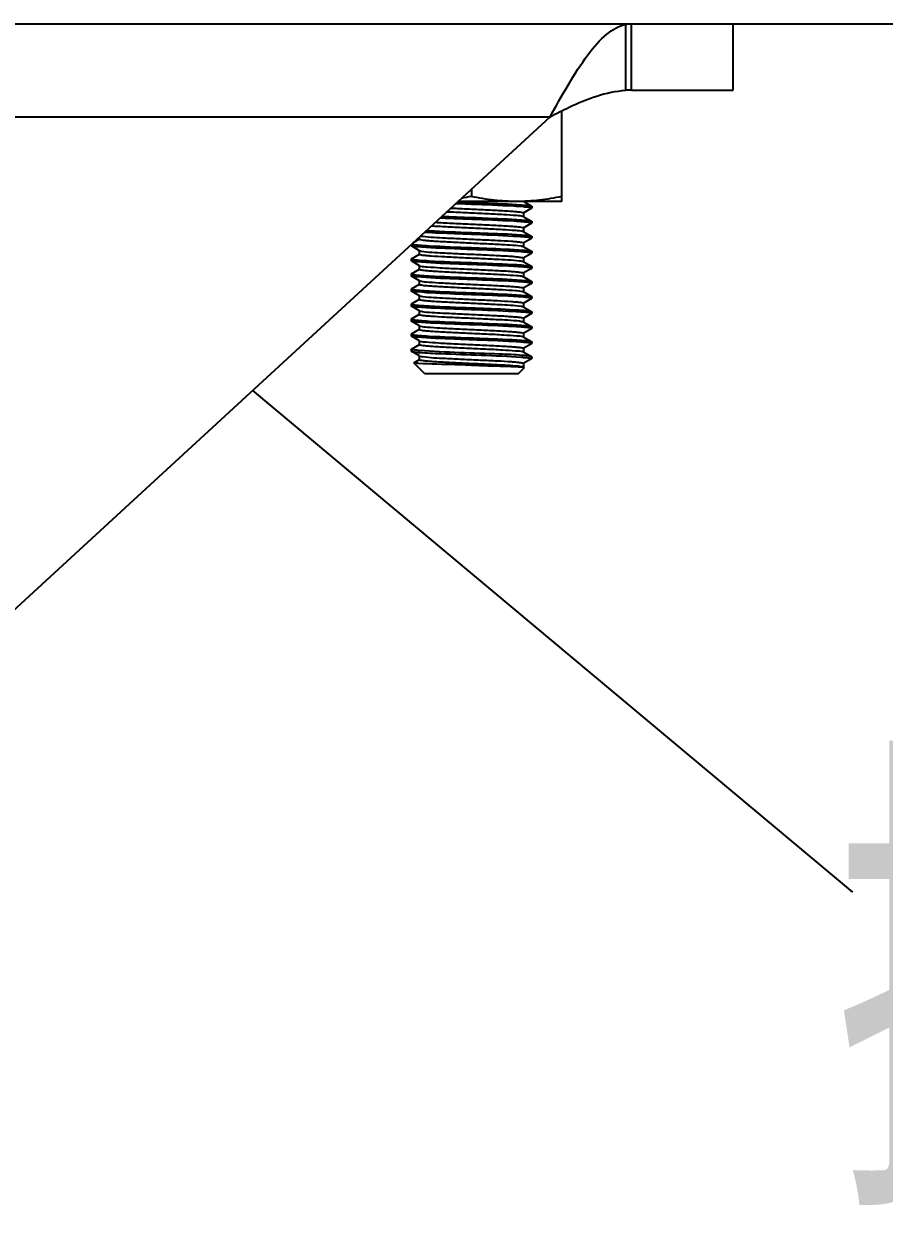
# Model space of a CAD drawing. Extents: x 27938 to 650306, y -92720 to 1524912.
# Drawn here: x 301370 to 302183, y 832431 to 833555 of the extents above; entities that cross this region are included whole.
import ezdxf

# ---------------------------------------------------------------- set-up
doc = ezdxf.new("R2010")
doc.units = 0
doc.header["$LTSCALE"] = 1000
doc.header["$MEASUREMENT"] = 0
doc.layers.add('bz', color=2, linetype='Continuous')
doc.layers.add('W_DIM', color=4, linetype='Continuous')
doc.styles.get("Standard").update_dxf_attribs({"font": 'gbenor.shx', "bigfont": 'gbcbig.shx'})
doc.styles.add('wwp100', font='txt.shx', dxfattribs={"width": 0.7, "height": 400, "bigfont": 'hztxt.shx'})
doc.dimstyles.get("Standard").update_dxf_attribs({"dimtxt": 0.18, "dimasz": 0.18, "dimexe": 0.18, "dimexo": 0.0625, "dimgap": 0.09, "dimtad": 0, "dimtih": 1, "dimtoh": 1, "dimdec": 4, "dimzin": 0, "dimdsep": 46, "dimtxsty": 'Standard', "dimcen": 0.09, "dimadec": 0, "dimazin": 0, "dimtfac": 1, "dimtdec": 4, "dimtofl": 0, "dimtmove": 0, "dimatfit": 3, "dimfxl": 1, "dimtolj": 1, "dimtzin": 0, "dimarcsym": 0})

msp = doc.modelspace()

# ---------------------------------------------------------------- linework, layer by layer
at = {"linetype": 'Continuous'}
for p, q in [((300972.4, 833554.7), (302040.3, 833554.7)), ((301938.9, 833491.7), (301938.9, 833554.1)), ((301944.2, 833491.8), (301944.2, 833554.7)), ((302040.3, 833491.8), (302040.3, 833554.7)), ((301944.2, 833491.8), (302040.3, 833491.8)), ((301878.3, 833386.5), (301878.3, 833472.3)), ((300972.4, 833466.7), (301867.3, 833466.7)), ((301288.5, 832934.1), (301867.3, 833466.7)), ((301792.9, 833398.2), (301792.9, 833391.3)), ((301878.3, 833386.5), (301780.1, 833386.5)), ((301842, 833386.7), (301849.7, 833382.2)), ((301849.7, 833382.2), (301849.9, 833382)), ((301849.9, 833382), (301849.9, 833380.3)), ((301849.7, 833380.1), (301842, 833375.6)), ((301842, 833372.4), (301849.7, 833368)), ((301842.2, 833375.8), (301842.2, 833372.3)), ((301849.7, 833380.1), (301849.9, 833380.3)), ((301849.7, 833365.9), (301842, 833361.4)), ((301842.2, 833361.6), (301842.2, 833358)), ((301849.7, 833368), (301849.9, 833367.8)), ((301849.7, 833365.9), (301849.9, 833366)), ((301849.9, 833367.8), (301849.9, 833366)), ((301738, 833347.7), (301743.8, 833351.1)), ((301743.7, 833350.9), (301743.7, 833352.9)), ((301842.1, 833353), (301841.7, 833353)), ((301842, 833358.2), (301849.7, 833353.7)), ((301849.7, 833351.6), (301842, 833347.2)), ((301842.2, 833347.3), (301842.2, 833343.8)), ((301849.7, 833353.7), (301849.9, 833353.6)), ((301849.7, 833351.6), (301849.9, 833351.8)), ((301849.9, 833353.6), (301849.9, 833351.8)), ((301736, 833345.8), (301736, 833344.7)), ((301736.1, 833344.5), (301736, 833344.7)), ((301743.8, 833340), (301736.1, 833344.5)), ((301736.1, 833332.4), (301743.8, 833336.8)), ((301743.7, 833336.7), (301743.7, 833340.2)), ((301842, 833344), (301849.7, 833339.5)), ((301849.7, 833337.4), (301842, 833332.9)), ((301849.7, 833339.5), (301849.9, 833339.3)), ((301849.7, 833337.4), (301849.9, 833337.6)), ((301849.9, 833339.3), (301849.9, 833337.6)), ((301736.1, 833332.4), (301736, 833332.2)), ((301736, 833332.2), (301736, 833330.4)), ((301736.1, 833330.3), (301736, 833330.4)), ((301743.8, 833325.8), (301736.1, 833330.3)), ((301743.7, 833322.4), (301743.7, 833326)), ((301841.8, 833329.8), (301842, 833329.7)), ((301842, 833329.7), (301849.7, 833325.3)), ((301842.2, 833333.1), (301842.2, 833329.5)), ((301849.7, 833325.3), (301849.9, 833325.1)), ((301849.9, 833325.1), (301849.9, 833323.3)), ((301736.1, 833318.1), (301736, 833318)), ((301736, 833318), (301736, 833316.2)), ((301736.1, 833316), (301736, 833316.2)), ((301736.1, 833318.1), (301743.8, 833322.6)), ((301743.8, 833311.6), (301736.1, 833316)), ((301849.7, 833323.2), (301842, 833318.7)), ((301842, 833315.5), (301849.7, 833311)), ((301842.2, 833318.9), (301842.2, 833315.3)), ((301849.7, 833323.2), (301849.9, 833323.3)), ((301736.1, 833303.9), (301736, 833303.7)), ((301736, 833303.7), (301736, 833302)), ((301736.1, 833303.9), (301743.8, 833308.4)), ((301743.7, 833308.2), (301743.7, 833311.8)), ((301743.8, 833311.6), (301744.1, 833311.5)), ((301849.7, 833308.9), (301842, 833304.5)), ((301842.2, 833304.6), (301842.2, 833301.1)), ((301849.7, 833311), (301849.9, 833310.9)), ((301849.7, 833308.9), (301849.9, 833309.1)), ((301849.9, 833310.9), (301849.9, 833309.1)), ((301736.1, 833301.8), (301736, 833302)), ((301743.8, 833297.3), (301736.1, 833301.8)), ((301736.1, 833289.7), (301743.8, 833294.1)), ((301743.7, 833294), (301743.7, 833297.5)), ((301842.1, 833296), (301841.7, 833296.1)), ((301842, 833301.3), (301849.7, 833296.8)), ((301849.7, 833294.7), (301842, 833290.2)), ((301849.7, 833296.8), (301849.9, 833296.6)), ((301849.7, 833294.7), (301849.9, 833294.8)), ((301849.9, 833296.6), (301849.9, 833294.8)), ((301736.1, 833289.7), (301736, 833289.5)), ((301736, 833289.5), (301736, 833287.7)), ((301736.1, 833287.6), (301736, 833287.7)), ((301743.8, 833283.1), (301736.1, 833287.6)), ((301736.1, 833275.4), (301743.8, 833279.9)), ((301743.7, 833279.7), (301743.7, 833283.3)), ((301842, 833287), (301849.7, 833282.5)), ((301849.7, 833280.5), (301842, 833276)), ((301842.2, 833290.4), (301842.2, 833286.8)), ((301849.7, 833282.5), (301849.9, 833282.4)), ((301849.7, 833280.5), (301849.9, 833280.6)), ((301849.9, 833282.4), (301849.9, 833280.6)), ((301736.1, 833275.4), (301736, 833275.3)), ((301736, 833275.3), (301736, 833273.5)), ((301736.1, 833273.3), (301736, 833273.5)), ((301743.8, 833268.9), (301736.1, 833273.3)), ((301743.7, 833265.5), (301743.7, 833269)), ((301841.8, 833272.9), (301842, 833272.8)), ((301842, 833272.8), (301849.7, 833268.3)), ((301842.2, 833276.2), (301842.2, 833272.6)), ((301736.1, 833261.2), (301736, 833261)), ((301736, 833261), (301736, 833259.3)), ((301736.1, 833259.1), (301736, 833259.3)), ((301736.1, 833261.2), (301743.8, 833265.7)), ((301743.8, 833254.6), (301736.1, 833259.1)), ((301849.7, 833266.2), (301842, 833261.7)), ((301842, 833258.5), (301849.7, 833254.1)), ((301842.2, 833261.9), (301842.2, 833258.4)), ((301849.7, 833268.3), (301849.9, 833268.2)), ((301849.7, 833266.2), (301849.9, 833266.4)), ((301849.9, 833268.2), (301849.9, 833266.4)), ((301736, 833246.8), (301736.1, 833247)), ((301736, 833246.8), (301736, 833245)), ((301736.1, 833247), (301743.8, 833251.4)), ((301736.5, 833246.5), (301736.3, 833246.6)), ((301743.7, 833251.2), (301743.7, 833254.8)), ((301743.8, 833254.6), (301744.1, 833254.5)), ((301849.7, 833252), (301842, 833247.5)), ((301842.2, 833247.7), (301842.2, 833244.1)), ((301849.7, 833254.1), (301849.9, 833253.9)), ((301849.7, 833252), (301849.9, 833252.1)), ((301849.9, 833253.9), (301849.9, 833252.1)), ((301736, 833245), (301736.1, 833244.9)), ((301743.8, 833240.4), (301736.1, 833244.9)), ((301738.4, 833234), (301743.8, 833237.2)), ((301743.7, 833237), (301743.7, 833240.6)), ((301842, 833244.3), (301849.7, 833239.8)), ((301849.7, 833237.7), (301842, 833233.3)), ((301849.9, 833239.7), (301849.7, 833239.8)), ((301849.7, 833237.7), (301849.9, 833237.9)), ((301849.9, 833239.7), (301849.9, 833237.9)), ((301738.3, 833233.9), (301738.4, 833234)), ((301748.4, 833223.8), (301738.3, 833233.9)), ((301748.4, 833223.8), (301837.4, 833223.8)), ((301837.4, 833223.8), (301843, 833229.4)), ((301841.6, 833229.8), (301842.3, 833229.7)), ((301842.2, 833233.5), (301842.2, 833229.9)), ((301842.9, 833229.5), (301843, 833229.4))]:
    msp.add_line(p, q, dxfattribs=at)
for centre, radius, start, end in [((301944.3, 833398), 93.9, 90.0412, 93.2711), ((302054, 840047.1), 6666.6, 267.64239, 267.75562), ((301829.9, 833224.6), 157.3, 84.5776, 85.5479), ((301839.5, 833351), 7.65, 75.6696, 76.5396), ((301829.5, 833206.6), 161.1, 84.6498, 85.5433), ((301756.7, 833510.1), 165.4, 264.7268, 265.5405), ((301829.9, 833183), 156.2, 84.5514, 85.5534), ((301756.3, 833492), 161.5, 264.6569, 265.5429), ((301756.4, 833478.1), 161.9, 264.6627, 265.5428), ((301829.9, 833167.7), 157.3, 84.5776, 85.5479), ((301756.2, 833461.8), 159.7, 264.6243, 265.5438), ((301745.2, 833314.6), 3.29, 250.9561, 252.0907), ((301829.5, 833149.7), 161.1, 84.6498, 85.5433), ((301839.5, 833294.1), 7.65, 75.6696, 76.5396), ((301756.7, 833453.2), 165.4, 264.7268, 265.5405), ((301829.9, 833126.1), 156.2, 84.5514, 85.5534), ((301756.3, 833435.1), 161.5, 264.6569, 265.5429), ((301756.4, 833421.2), 161.9, 264.6627, 265.5428), ((301829.9, 833110.7), 157.3, 84.5776, 85.5479), ((301745.2, 833257.6), 3.29, 250.9561, 252.0907), ((301829.5, 833092.7), 161.1, 84.6498, 85.5433), ((301759, 833437.5), 194.3, 265.186, 265.5314), ((301759.4, 833444.1), 199.1, 265.24, 265.547), ((301839.5, 833237.1), 7.65, 75.6696, 76.5396)]:
    msp.add_arc(centre, radius, start, end, dxfattribs=at)
for points, knots in [([(301867.3, 833466.7), (301878.5, 833486.7), (301893.7, 833514.8), (301918.4, 833544.4), (301932.3, 833552.8), (301938.9, 833554.1)], [0, 0, 0, 0, 0.595771, 0.825429, 1, 1, 1, 1]), ([(301867.3, 833466.7), (301873.3, 833469.8), (301895.7, 833481.3), (301920.3, 833490.6), (301938.9, 833491.7)], [0, 0, 0, 0, 0.263255, 1, 1, 1, 1]), ([(301792.9, 833383.8), (301788.9, 833384), (301783.9, 833384.2), (301778.9, 833384.4), (301777.9, 833384.4)], [0, 0, 0, 0, 0.280726, 0.3502962, 0.3502962, 0.3502962, 0.3502962]), ([(301835.6, 833386.5), (301828.5, 833386.5), (301814.1, 833387.4), (301799.9, 833389.8), (301792.9, 833391.3)], [0, 0, 0, 0, 0.499234, 1, 1, 1, 1]), ([(301792.9, 833385.6), (301798.3, 833385.4), (301815.6, 833384.6), (301832.9, 833384.2), (301844.8, 833383)], [0, 0, 0, 0, 0.309919, 1, 1, 1, 1]), ([(301842.1, 833381.5), (301839.1, 833381.7), (301822.7, 833382.7), (301806.3, 833383.3), (301792.9, 833383.8)], [0, 0, 0, 0, 0.184493, 1, 1, 1, 1]), ([(301878.3, 833391.3), (301871.3, 833389.8), (301857.1, 833387.4), (301842.8, 833386.5), (301835.6, 833386.5)], [0, 0, 0, 0, 0.500766, 1, 1, 1, 1]), ([(301849.3, 833380.6), (301849, 833380.7), (301847.5, 833381), (301846, 833381.1), (301844.7, 833381.2)], [0, 0, 0, 0, 0.160696, 1, 1, 1, 1]), ([(301844.8, 833383), (301845.4, 833382.9), (301847, 833382.7), (301848.8, 833382.7), (301849.7, 833382.2)], [0, 0, 0, 0, 0.378482, 1, 1, 1, 1]), ([(301792.9, 833369.6), (301787.6, 833369.8), (301777.6, 833370.2), (301767.7, 833370.6), (301763.1, 833370.8)], [0, 0, 0, 0, 0.3090732, 0.5771866, 0.5771866, 0.5771866, 0.5771866]), ([(301769.7, 833376.9), (301770.3, 833376.9), (301776.8, 833376.6), (301789.3, 833376), (301806.6, 833375.2), (301822.1, 833374.5), (301833.5, 833373.6), (301839.6, 833373.2), (301841.6, 833372.6)], [0.2673996, 0.2673996, 0.2673996, 0.2673996, 0.2848149, 0.464601, 0.6497295, 0.8147596, 0.937049, 1, 1, 1, 1]), ([(301773.4, 833380.3), (301775.5, 833380.2), (301783.6, 833379.8), (301797.5, 833379.2), (301814, 833378.4), (301826.5, 833377.7), (301834.3, 833377.1), (301838.5, 833376.8), (301840.5, 833376.3), (301842.2, 833376.1), (301842.2, 833375.8)], [0.2952259, 0.2952259, 0.2952259, 0.2952259, 0.3597255, 0.5435065, 0.720761, 0.8677534, 0.9235306, 0.9648771, 0.9904898, 1, 1, 1, 1]), ([(301792.9, 833371.4), (301798.3, 833371.2), (301815.5, 833370.4), (301832.8, 833369.9), (301844.7, 833368.8)], [0, 0, 0, 0, 0.309586, 1, 1, 1, 1]), ([(301841.6, 833372.6), (301841.7, 833372.6), (301841.8, 833372.5), (301841.9, 833372.5), (301842, 833372.4)], [0, 0, 0, 0, 0.569522, 1, 1, 1, 1]), ([(301849.9, 833380.3), (301849.9, 833380.3), (301849.6, 833380.5), (301849.4, 833380.5), (301849.3, 833380.6)], [0, 0, 0, 0, 0.318595, 1, 1, 1, 1]), ([(301750.3, 833359), (301751.2, 833359), (301765.3, 833358.2), (301779.6, 833357.7), (301792.9, 833357.1)], [0.1333592, 0.1333592, 0.1333592, 0.1333592, 0.1845089, 1, 1, 1, 1]), ([(301755.2, 833363.6), (301755.6, 833363.5), (301760.8, 833363.2), (301771.8, 833362.6), (301788.4, 833361.8), (301805.5, 833361), (301821, 833360.3), (301832.7, 833359.4), (301839.1, 833359), (301841.2, 833358.5)], [0.1194923, 0.1194923, 0.1194923, 0.1194923, 0.1322772, 0.2793046, 0.4565879, 0.6403849, 0.8060766, 0.931494, 1, 1, 1, 1]), ([(301758.9, 833366.9), (301759.9, 833366.8), (301766.3, 833366.4), (301778.9, 833365.8), (301796.3, 833365), (301813.2, 833364.2), (301826, 833363.5), (301834, 833362.9), (301838.4, 833362.6), (301840.5, 833362.1), (301842.2, 833361.9), (301842.2, 833361.6)], [0.1500082, 0.1500082, 0.1500082, 0.1500082, 0.1823338, 0.3471353, 0.5327057, 0.7133282, 0.8639751, 0.9213168, 0.9638559, 0.9902263, 1, 1, 1, 1]), ([(301842.1, 833367.2), (301839, 833367.5), (301822.7, 833368.5), (301806.3, 833369.1), (301792.9, 833369.6)], [0, 0, 0, 0, 0.184541, 1, 1, 1, 1]), ([(301841.4, 833358.4), (301841.5, 833358.4), (301841.7, 833358.3), (301841.9, 833358.2), (301842, 833358.2)], [0, 0, 0, 0, 0.585672, 1, 1, 1, 1]), ([(301849.2, 833366.4), (301849, 833366.4), (301847.4, 833366.7), (301845.9, 833366.9), (301844.6, 833367)], [0, 0, 0, 0, 0.16229, 1, 1, 1, 1]), ([(301844.7, 833368.8), (301845.4, 833368.7), (301847, 833368.5), (301848.8, 833368.5), (301849.7, 833368)], [0, 0, 0, 0, 0.378727, 1, 1, 1, 1]), ([(301849.9, 833366), (301849.9, 833366.1), (301849.6, 833366.3), (301849.4, 833366.3), (301849.2, 833366.4)], [0, 0, 0, 0, 0.315177, 1, 1, 1, 1]), ([(301743.7, 833350.9), (301743.7, 833350.9), (301743.7, 833350.9), (301743.7, 833350.8), (301743.7, 833350.8)], [0, 0, 0, 0, 0.463467, 1, 1, 1, 1]), ([(301743.7, 833350.8), (301744, 833350.5), (301745.3, 833350.4), (301747.7, 833349.9), (301751.7, 833349.6), (301759.2, 833349), (301770.9, 833348.4), (301786.5, 833347.6), (301802.9, 833346.9), (301820.8, 833345.9), (301833, 833345.5), (301839.8, 833344.5)], [0, 0, 0, 0, 0.011937, 0.038615, 0.07957, 0.133598, 0.274096, 0.443272, 0.620779, 0.785256, 1, 1, 1, 1]), ([(301746.7, 833353.7), (301753.8, 833352.7), (301766.4, 833352.2), (301784.7, 833351.3), (301801.1, 833350.5), (301816.5, 833349.8), (301828, 833349.2), (301835.1, 833348.6), (301838.9, 833348.2), (301840.7, 833347.8), (301842.2, 833347.6), (301842.2, 833347.3)], [0, 0, 0, 0, 0.226556, 0.394464, 0.573122, 0.741029, 0.877994, 0.929534, 0.967621, 0.99116, 1, 1, 1, 1]), ([(301792.9, 833355.4), (301787.6, 833355.6), (301772.8, 833356.2), (301758, 833356.7), (301748.5, 833357.3)], [0, 0, 0, 0, 0.3078949, 0.8635376, 0.8635376, 0.8635376, 0.8635376]), ([(301792.9, 833357.1), (301798.2, 833356.9), (301815.5, 833356.2), (301832.7, 833355.7), (301844.6, 833354.6)], [0, 0, 0, 0, 0.308784, 1, 1, 1, 1]), ([(301841.7, 833353), (301838.7, 833353.2), (301822.5, 833354.2), (301806.2, 833354.8), (301792.9, 833355.4)], [0, 0, 0, 0, 0.186017, 1, 1, 1, 1]), ([(301847.9, 833352.4), (301847.5, 833352.4), (301845.6, 833352.7), (301843.7, 833352.9), (301842.1, 833353)], [0, 0, 0, 0, 0.190958, 1, 1, 1, 1]), ([(301844.6, 833354.6), (301845.2, 833354.5), (301846.9, 833354.3), (301848.8, 833354.3), (301849.7, 833353.7)], [0, 0, 0, 0, 0.379378, 1, 1, 1, 1]), ([(301849.9, 833351.8), (301849.9, 833351.9), (301849.2, 833352.3), (301848.5, 833352.3), (301847.9, 833352.4)], [0, 0, 0, 0, 0.092798, 1, 1, 1, 1]), ([(301741.3, 833343.7), (301740.6, 833343.7), (301738.9, 833344), (301737.1, 833344), (301736.1, 833344.5)], [0, 0, 0, 0, 0.379419, 1, 1, 1, 1]), ([(301736.6, 833346.1), (301736.9, 833346), (301738.5, 833345.7), (301740.1, 833345.6), (301741.5, 833345.5)], [0, 0, 0, 0, 0.163149, 1, 1, 1, 1]), ([(301792.9, 833341.1), (301787.6, 833341.3), (301770.4, 833342.1), (301753.2, 833342.6), (301741.3, 833343.7)], [0, 0, 0, 0, 0.308711, 1, 1, 1, 1]), ([(301743.7, 833336.7), (301743.7, 833336.4), (301745.1, 833336.2), (301746.9, 833335.8), (301750.6, 833335.5), (301757.5, 833334.9), (301768.7, 833334.3), (301783.8, 833333.5), (301800, 833332.8), (301818.4, 833331.9), (301831.1, 833331.3), (301838.5, 833330.4)], [0, 0, 0, 0, 0.008683, 0.031763, 0.069103, 0.119686, 0.254361, 0.420111, 0.597552, 0.765912, 1, 1, 1, 1]), ([(301743.8, 833345.3), (301746.8, 833345), (301763.2, 833344), (301779.6, 833343.4), (301792.9, 833342.9)], [0, 0, 0, 0, 0.184619, 1, 1, 1, 1]), ([(301743.8, 833340), (301744, 833339.9), (301744.6, 833339.8), (301745.1, 833339.7), (301745.5, 833339.6)], [0, 0, 0, 0, 0.374139, 1, 1, 1, 1]), ([(301745.5, 833339.6), (301752.2, 833338.5), (301764.5, 833338.1), (301782.5, 833337.1), (301799.3, 833336.4), (301815.3, 833335.6), (301827.2, 833335), (301834.7, 833334.4), (301838.7, 833334), (301840.6, 833333.6), (301842.2, 833333.4), (301842.2, 833333.1)], [0, 0, 0, 0, 0.210773, 0.377666, 0.558838, 0.731273, 0.873076, 0.926648, 0.966309, 0.990838, 1, 1, 1, 1]), ([(301792.9, 833342.9), (301797.8, 833342.7), (301814.1, 833342), (301830.5, 833341.4), (301842, 833340.5)], [0, 0, 0, 0, 0.297814, 1, 1, 1, 1]), ([(301842.1, 833338.8), (301839, 833339), (301822.7, 833340), (301806.3, 833340.6), (301792.9, 833341.1)], [0, 0, 0, 0, 0.184504, 1, 1, 1, 1]), ([(301839.8, 833344.5), (301840.1, 833344.4), (301840.8, 833344.3), (301841.6, 833344.2), (301842, 833344)], [0, 0, 0, 0, 0.353551, 1, 1, 1, 1]), ([(301842, 833340.5), (301843.8, 833340.4), (301846.3, 833340), (301849, 833339.9), (301849.7, 833339.5)], [0, 0, 0, 0, 0.683777, 1, 1, 1, 1]), ([(301849.3, 833337.9), (301849, 833337.9), (301847.6, 833338.3), (301846, 833338.4), (301844.8, 833338.5)], [0, 0, 0, 0, 0.160861, 1, 1, 1, 1]), ([(301849.9, 833337.6), (301849.9, 833337.6), (301849.6, 833337.8), (301849.4, 833337.8), (301849.3, 833337.9)], [0, 0, 0, 0, 0.319044, 1, 1, 1, 1]), ([(301736, 833332.2), (301736, 833332.1), (301736.2, 833332), (301736.4, 833331.9), (301736.6, 833331.9)], [0, 0, 0, 0, 0.318137, 1, 1, 1, 1]), ([(301741.3, 833329.4), (301740.6, 833329.5), (301738.9, 833329.8), (301737.1, 833329.7), (301736.1, 833330.3)], [0, 0, 0, 0, 0.379512, 1, 1, 1, 1]), ([(301736.6, 833331.9), (301736.8, 833331.8), (301738.4, 833331.5), (301740, 833331.4), (301741.3, 833331.2)], [0, 0, 0, 0, 0.159502, 1, 1, 1, 1]), ([(301792.9, 833326.9), (301787.6, 833327.1), (301770.4, 833327.8), (301753.2, 833328.3), (301741.3, 833329.4)], [0, 0, 0, 0, 0.308641, 1, 1, 1, 1]), ([(301743.8, 833331), (301746.8, 833330.8), (301763.2, 833329.8), (301779.6, 833329.2), (301792.9, 833328.7)], [0, 0, 0, 0, 0.184538, 1, 1, 1, 1]), ([(301743.8, 833325.8), (301743.9, 833325.8), (301744.2, 833325.7), (301744.4, 833325.6), (301744.6, 833325.5)], [0, 0, 0, 0, 0.406881, 1, 1, 1, 1]), ([(301744.6, 833325.5), (301746.8, 833325), (301753.1, 833324.6), (301764.8, 833323.7), (301780.3, 833323), (301797.5, 833322.2), (301814, 833321.4), (301826.5, 833320.8), (301834.3, 833320.2), (301838.5, 833319.8), (301840.5, 833319.4), (301842.2, 833319.2), (301842.2, 833318.9)], [0, 0, 0, 0, 0.068576, 0.194029, 0.359725, 0.543506, 0.720761, 0.867753, 0.923531, 0.964877, 0.99049, 1, 1, 1, 1]), ([(301792.9, 833328.7), (301798.3, 833328.4), (301815.6, 833327.7), (301832.9, 833327.2), (301844.8, 833326.1)], [0, 0, 0, 0, 0.309919, 1, 1, 1, 1]), ([(301842.1, 833324.5), (301839.1, 833324.8), (301822.7, 833325.7), (301806.3, 833326.3), (301792.9, 833326.9)], [0, 0, 0, 0, 0.184493, 1, 1, 1, 1]), ([(301838.5, 833330.4), (301838.9, 833330.4), (301840, 833330.2), (301841.1, 833330.1), (301841.8, 833329.8)], [0, 0, 0, 0, 0.341642, 1, 1, 1, 1]), ([(301844.8, 833326.1), (301845.4, 833326), (301847, 833325.8), (301848.8, 833325.8), (301849.7, 833325.3)], [0, 0, 0, 0, 0.378482, 1, 1, 1, 1]), ([(301736, 833318), (301736, 833317.9), (301736.2, 833317.7), (301736.5, 833317.7), (301736.6, 833317.6)], [0, 0, 0, 0, 0.314295, 1, 1, 1, 1]), ([(301741.2, 833315.2), (301740.6, 833315.3), (301738.9, 833315.5), (301737, 833315.5), (301736.1, 833316)], [0, 0, 0, 0, 0.379133, 1, 1, 1, 1]), ([(301736.6, 833317.6), (301736.9, 833317.6), (301738.4, 833317.3), (301740, 833317.1), (301741.3, 833317)], [0, 0, 0, 0, 0.163341, 1, 1, 1, 1]), ([(301792.9, 833312.6), (301787.6, 833312.9), (301770.4, 833313.6), (301753.1, 833314.1), (301741.2, 833315.2)], [0, 0, 0, 0, 0.309073, 1, 1, 1, 1]), ([(301743.7, 833322.4), (301743.7, 833322.1), (301745.4, 833321.9), (301747.4, 833321.5), (301751.8, 833321.1), (301759.7, 833320.5), (301772.5, 833319.8), (301789.3, 833319), (301806.6, 833318.2), (301822.1, 833317.5), (301833.5, 833316.6), (301839.6, 833316.3), (301841.6, 833315.7)], [0, 0, 0, 0, 0.009703, 0.035887, 0.07813, 0.135078, 0.284815, 0.464601, 0.649729, 0.81476, 0.937049, 1, 1, 1, 1]), ([(301743.8, 833316.8), (301746.8, 833316.5), (301763.2, 833315.6), (301779.6, 833315), (301792.9, 833314.4)], [0, 0, 0, 0, 0.184553, 1, 1, 1, 1]), ([(301792.9, 833314.4), (301798.3, 833314.2), (301815.5, 833313.5), (301832.8, 833313), (301844.7, 833311.8)], [0, 0, 0, 0, 0.309586, 1, 1, 1, 1]), ([(301841.6, 833315.7), (301841.7, 833315.6), (301841.8, 833315.6), (301841.9, 833315.5), (301842, 833315.5)], [0, 0, 0, 0, 0.569522, 1, 1, 1, 1]), ([(301849.3, 833323.6), (301849, 833323.7), (301847.5, 833324), (301846, 833324.2), (301844.7, 833324.3)], [0, 0, 0, 0, 0.160696, 1, 1, 1, 1]), ([(301849.9, 833323.3), (301849.9, 833323.4), (301849.6, 833323.5), (301849.4, 833323.6), (301849.3, 833323.6)], [0, 0, 0, 0, 0.318595, 1, 1, 1, 1]), ([(301736, 833303.7), (301736, 833303.7), (301736.2, 833303.5), (301736.4, 833303.5), (301736.5, 833303.4)], [0, 0, 0, 0, 0.319254, 1, 1, 1, 1]), ([(301736.5, 833303.4), (301736.8, 833303.4), (301738.3, 833303), (301739.9, 833302.9), (301741.2, 833302.8)], [0, 0, 0, 0, 0.159053, 1, 1, 1, 1]), ([(301743.7, 833308.2), (301743.7, 833307.9), (301745.3, 833307.7), (301747.3, 833307.2), (301751.6, 833306.9), (301759.4, 833306.3), (301771.8, 833305.6), (301788.4, 833304.8), (301805.5, 833304), (301821, 833303.3), (301832.7, 833302.5), (301839.1, 833302), (301841.2, 833301.5)], [0, 0, 0, 0, 0.009517, 0.035128, 0.076492, 0.132277, 0.279305, 0.456588, 0.640385, 0.806077, 0.931494, 1, 1, 1, 1]), ([(301743.8, 833302.5), (301746.8, 833302.3), (301763.2, 833301.3), (301779.6, 833300.7), (301792.9, 833300.2)], [0, 0, 0, 0, 0.184509, 1, 1, 1, 1]), ([(301744.2, 833311.4), (301746.1, 833310.8), (301752.1, 833310.5), (301763.4, 833309.5), (301778.9, 833308.9), (301796.3, 833308), (301813.2, 833307.2), (301826, 833306.6), (301834, 833306), (301838.4, 833305.6), (301840.5, 833305.1), (301842.2, 833305), (301842.2, 833304.6)], [0, 0, 0, 0, 0.061098, 0.182334, 0.347135, 0.532706, 0.713328, 0.863975, 0.921317, 0.963856, 0.990226, 1, 1, 1, 1]), ([(301842.1, 833310.3), (301839, 833310.5), (301822.7, 833311.5), (301806.3, 833312.1), (301792.9, 833312.6)], [0, 0, 0, 0, 0.184541, 1, 1, 1, 1]), ([(301849.2, 833309.4), (301849, 833309.5), (301847.4, 833309.8), (301845.9, 833309.9), (301844.6, 833310.1)], [0, 0, 0, 0, 0.16229, 1, 1, 1, 1]), ([(301844.7, 833311.8), (301845.4, 833311.8), (301847, 833311.5), (301848.8, 833311.5), (301849.7, 833311)], [0, 0, 0, 0, 0.378727, 1, 1, 1, 1]), ([(301849.9, 833309.1), (301849.9, 833309.2), (301849.6, 833309.3), (301849.4, 833309.4), (301849.2, 833309.4)], [0, 0, 0, 0, 0.315177, 1, 1, 1, 1]), ([(301741.5, 833301), (301740.8, 833301), (301739, 833301.3), (301737.1, 833301.2), (301736.1, 833301.8)], [0, 0, 0, 0, 0.380051, 1, 1, 1, 1]), ([(301792.9, 833298.4), (301787.6, 833298.6), (301770.5, 833299.3), (301753.3, 833299.9), (301741.5, 833301)], [0, 0, 0, 0, 0.307895, 1, 1, 1, 1]), ([(301743.7, 833294), (301743.7, 833293.9), (301743.7, 833293.9), (301743.7, 833293.9), (301743.7, 833293.9)], [0, 0, 0, 0, 0.463467, 1, 1, 1, 1]), ([(301743.7, 833293.9), (301744, 833293.6), (301745.3, 833293.4), (301747.7, 833293), (301751.7, 833292.6), (301759.2, 833292.1), (301770.9, 833291.4), (301786.5, 833290.7), (301802.9, 833290), (301820.8, 833289), (301833, 833288.6), (301839.8, 833287.5)], [0, 0, 0, 0, 0.011937, 0.038615, 0.07957, 0.133598, 0.274096, 0.443272, 0.620779, 0.785256, 1, 1, 1, 1]), ([(301743.8, 833297.3), (301744, 833297.3), (301744.9, 833297), (301745.8, 833296.8), (301746.7, 833296.7)], [0, 0, 0, 0, 0.140461, 1, 1, 1, 1]), ([(301746.7, 833296.7), (301753.8, 833295.8), (301766.4, 833295.3), (301784.7, 833294.3), (301801.1, 833293.6), (301816.5, 833292.8), (301828, 833292.2), (301835.1, 833291.6), (301838.9, 833291.3), (301840.7, 833290.9), (301842.2, 833290.7), (301842.2, 833290.4)], [0, 0, 0, 0, 0.226556, 0.394464, 0.573122, 0.741029, 0.877994, 0.929534, 0.967621, 0.99116, 1, 1, 1, 1]), ([(301792.9, 833300.2), (301798.2, 833300), (301815.5, 833299.2), (301832.7, 833298.7), (301844.6, 833297.6)], [0, 0, 0, 0, 0.308784, 1, 1, 1, 1]), ([(301841.7, 833296.1), (301838.7, 833296.3), (301822.5, 833297.3), (301806.2, 833297.9), (301792.9, 833298.4)], [0, 0, 0, 0, 0.186017, 1, 1, 1, 1]), ([(301841.4, 833301.5), (301841.5, 833301.5), (301841.7, 833301.4), (301841.9, 833301.3), (301842, 833301.3)], [0, 0, 0, 0, 0.585672, 1, 1, 1, 1]), ([(301847.9, 833295.4), (301847.5, 833295.5), (301845.6, 833295.8), (301843.7, 833295.9), (301842.1, 833296)], [0, 0, 0, 0, 0.190958, 1, 1, 1, 1]), ([(301844.6, 833297.6), (301845.2, 833297.6), (301846.9, 833297.3), (301848.8, 833297.3), (301849.7, 833296.8)], [0, 0, 0, 0, 0.379378, 1, 1, 1, 1]), ([(301849.9, 833294.8), (301849.9, 833294.9), (301849.2, 833295.4), (301848.5, 833295.3), (301847.9, 833295.4)], [0, 0, 0, 0, 0.092798, 1, 1, 1, 1]), ([(301736, 833289.5), (301736, 833289.4), (301736.3, 833289.3), (301736.5, 833289.2), (301736.6, 833289.2)], [0, 0, 0, 0, 0.312916, 1, 1, 1, 1]), ([(301741.3, 833286.7), (301740.6, 833286.8), (301738.9, 833287), (301737.1, 833287), (301736.1, 833287.6)], [0, 0, 0, 0, 0.379419, 1, 1, 1, 1]), ([(301736.6, 833289.2), (301736.9, 833289.1), (301738.5, 833288.8), (301740.1, 833288.6), (301741.5, 833288.5)], [0, 0, 0, 0, 0.163149, 1, 1, 1, 1]), ([(301792.9, 833284.2), (301787.6, 833284.4), (301770.4, 833285.1), (301753.2, 833285.6), (301741.3, 833286.7)], [0, 0, 0, 0, 0.308711, 1, 1, 1, 1]), ([(301743.8, 833288.3), (301746.8, 833288.1), (301763.2, 833287.1), (301779.6, 833286.5), (301792.9, 833286)], [0, 0, 0, 0, 0.184619, 1, 1, 1, 1]), ([(301743.8, 833283.1), (301744, 833283), (301744.6, 833282.8), (301745.1, 833282.7), (301745.5, 833282.7)], [0, 0, 0, 0, 0.374139, 1, 1, 1, 1]), ([(301745.5, 833282.7), (301752.2, 833281.5), (301764.5, 833281.2), (301782.5, 833280.2), (301799.3, 833279.4), (301815.3, 833278.7), (301827.2, 833278), (301834.7, 833277.4), (301838.7, 833277.1), (301840.6, 833276.7), (301842.2, 833276.5), (301842.2, 833276.2)], [0, 0, 0, 0, 0.210773, 0.377666, 0.558838, 0.731273, 0.873076, 0.926648, 0.966309, 0.990838, 1, 1, 1, 1]), ([(301792.9, 833286), (301797.8, 833285.8), (301814.1, 833285.1), (301830.5, 833284.5), (301842, 833283.6)], [0, 0, 0, 0, 0.297814, 1, 1, 1, 1]), ([(301842.1, 833281.8), (301839, 833282), (301822.7, 833283), (301806.3, 833283.6), (301792.9, 833284.2)], [0, 0, 0, 0, 0.184504, 1, 1, 1, 1]), ([(301839.8, 833287.5), (301840.1, 833287.5), (301840.8, 833287.4), (301841.6, 833287.3), (301842, 833287)], [0, 0, 0, 0, 0.353551, 1, 1, 1, 1]), ([(301842, 833283.6), (301843.8, 833283.5), (301846.3, 833283.1), (301849, 833283), (301849.7, 833282.5)], [0, 0, 0, 0, 0.683777, 1, 1, 1, 1]), ([(301849.3, 833280.9), (301849, 833281), (301847.6, 833281.3), (301846, 833281.5), (301844.8, 833281.6)], [0, 0, 0, 0, 0.160861, 1, 1, 1, 1]), ([(301849.9, 833280.6), (301849.9, 833280.7), (301849.6, 833280.8), (301849.4, 833280.9), (301849.3, 833280.9)], [0, 0, 0, 0, 0.319044, 1, 1, 1, 1]), ([(301736, 833275.3), (301736, 833275.2), (301736.2, 833275), (301736.4, 833275), (301736.6, 833274.9)], [0, 0, 0, 0, 0.318137, 1, 1, 1, 1]), ([(301741.3, 833272.5), (301740.6, 833272.6), (301738.9, 833272.8), (301737.1, 833272.8), (301736.1, 833273.3)], [0, 0, 0, 0, 0.379512, 1, 1, 1, 1]), ([(301736.6, 833274.9), (301736.8, 833274.9), (301738.4, 833274.6), (301740, 833274.4), (301741.3, 833274.3)], [0, 0, 0, 0, 0.159502, 1, 1, 1, 1]), ([(301792.9, 833269.9), (301787.6, 833270.1), (301770.4, 833270.9), (301753.2, 833271.4), (301741.3, 833272.5)], [0, 0, 0, 0, 0.308641, 1, 1, 1, 1]), ([(301743.7, 833279.7), (301743.7, 833279.4), (301745.1, 833279.2), (301746.9, 833278.8), (301750.6, 833278.5), (301757.5, 833277.9), (301768.7, 833277.3), (301783.8, 833276.6), (301800, 833275.9), (301818.4, 833274.9), (301831.1, 833274.4), (301838.5, 833273.5)], [0, 0, 0, 0, 0.008683, 0.031763, 0.069103, 0.119686, 0.254361, 0.420111, 0.597552, 0.765912, 1, 1, 1, 1]), ([(301743.8, 833274.1), (301746.8, 833273.8), (301763.2, 833272.8), (301779.6, 833272.2), (301792.9, 833271.7)], [0, 0, 0, 0, 0.184538, 1, 1, 1, 1]), ([(301743.8, 833268.9), (301743.9, 833268.8), (301744.2, 833268.7), (301744.4, 833268.6), (301744.6, 833268.6)], [0, 0, 0, 0, 0.406881, 1, 1, 1, 1]), ([(301744.6, 833268.6), (301746.8, 833268.1), (301753.1, 833267.6), (301764.8, 833266.8), (301780.3, 833266.1), (301797.5, 833265.3), (301814, 833264.5), (301826.5, 833263.8), (301834.3, 833263.2), (301838.5, 833262.9), (301840.5, 833262.4), (301842.2, 833262.2), (301842.2, 833261.9)], [0, 0, 0, 0, 0.068576, 0.194029, 0.359725, 0.543506, 0.720761, 0.867753, 0.923531, 0.964877, 0.99049, 1, 1, 1, 1]), ([(301792.9, 833271.7), (301798.3, 833271.5), (301815.6, 833270.8), (301832.9, 833270.3), (301844.8, 833269.1)], [0, 0, 0, 0, 0.309919, 1, 1, 1, 1]), ([(301842.1, 833267.6), (301839.1, 833267.8), (301822.7, 833268.8), (301806.3, 833269.4), (301792.9, 833269.9)], [0, 0, 0, 0, 0.184493, 1, 1, 1, 1]), ([(301838.5, 833273.5), (301838.9, 833273.4), (301840, 833273.3), (301841.1, 833273.1), (301841.8, 833272.9)], [0, 0, 0, 0, 0.341642, 1, 1, 1, 1]), ([(301844.8, 833269.1), (301845.4, 833269.1), (301847, 833268.8), (301848.8, 833268.8), (301849.7, 833268.3)], [0, 0, 0, 0, 0.378482, 1, 1, 1, 1]), ([(301736, 833261), (301736, 833261), (301736.2, 833260.8), (301736.5, 833260.7), (301736.6, 833260.7)], [0, 0, 0, 0, 0.314295, 1, 1, 1, 1]), ([(301741.2, 833258.3), (301740.6, 833258.3), (301738.9, 833258.6), (301737, 833258.6), (301736.1, 833259.1)], [0, 0, 0, 0, 0.379133, 1, 1, 1, 1]), ([(301736.6, 833260.7), (301736.9, 833260.6), (301738.4, 833260.3), (301740, 833260.2), (301741.3, 833260)], [0, 0, 0, 0, 0.163341, 1, 1, 1, 1]), ([(301792.9, 833255.7), (301787.6, 833255.9), (301770.4, 833256.6), (301753.1, 833257.2), (301741.2, 833258.3)], [0, 0, 0, 0, 0.309073, 1, 1, 1, 1]), ([(301743.7, 833265.5), (301743.7, 833265.2), (301745.4, 833265), (301747.4, 833264.5), (301751.8, 833264.2), (301759.7, 833263.5), (301772.5, 833262.9), (301789.3, 833262.1), (301806.6, 833261.3), (301822.1, 833260.6), (301833.5, 833259.7), (301839.6, 833259.3), (301841.6, 833258.7)], [0, 0, 0, 0, 0.009703, 0.035887, 0.07813, 0.135078, 0.284815, 0.464601, 0.649729, 0.81476, 0.937049, 1, 1, 1, 1]), ([(301743.8, 833259.8), (301746.8, 833259.6), (301763.2, 833258.6), (301779.6, 833258), (301792.9, 833257.5)], [0, 0, 0, 0, 0.184553, 1, 1, 1, 1]), ([(301792.9, 833257.5), (301798.3, 833257.3), (301815.5, 833256.5), (301832.8, 833256), (301844.7, 833254.9)], [0, 0, 0, 0, 0.309586, 1, 1, 1, 1]), ([(301841.6, 833258.7), (301841.7, 833258.7), (301841.8, 833258.6), (301841.9, 833258.6), (301842, 833258.5)], [0, 0, 0, 0, 0.569522, 1, 1, 1, 1]), ([(301849.3, 833266.7), (301849, 833266.8), (301847.5, 833267.1), (301846, 833267.2), (301844.7, 833267.3)], [0, 0, 0, 0, 0.160696, 1, 1, 1, 1]), ([(301849.9, 833266.4), (301849.9, 833266.4), (301849.6, 833266.6), (301849.4, 833266.7), (301849.3, 833266.7)], [0, 0, 0, 0, 0.318595, 1, 1, 1, 1]), ([(301736.3, 833246.6), (301736.2, 833246.6), (301736.1, 833246.6), (301736, 833246.8), (301736, 833246.8)], [0, 0, 0, 0, 0.649818, 1, 1, 1, 1]), ([(301742.9, 833245.7), (301742.1, 833245.7), (301740, 833246), (301737.8, 833246.1), (301736.5, 833246.5)], [0, 0, 0, 0, 0.350995, 1, 1, 1, 1]), ([(301743.7, 833251.2), (301743.7, 833250.9), (301745.3, 833250.7), (301747.3, 833250.3), (301751.6, 833250), (301759.4, 833249.3), (301771.8, 833248.7), (301788.4, 833247.9), (301805.5, 833247.1), (301821, 833246.4), (301832.7, 833245.5), (301839.1, 833245.1), (301841.2, 833244.6)], [0, 0, 0, 0, 0.009517, 0.035128, 0.076492, 0.132277, 0.279305, 0.456588, 0.640385, 0.806077, 0.931494, 1, 1, 1, 1]), ([(301744.2, 833254.5), (301746.1, 833253.9), (301752.1, 833253.6), (301763.4, 833252.6), (301778.9, 833251.9), (301796.3, 833251.1), (301813.2, 833250.3), (301826, 833249.6), (301834, 833249), (301838.4, 833248.7), (301840.5, 833248.2), (301842.2, 833248), (301842.2, 833247.7)], [0, 0, 0, 0, 0.061098, 0.182334, 0.347135, 0.532706, 0.713328, 0.863975, 0.921317, 0.963856, 0.990226, 1, 1, 1, 1]), ([(301842.1, 833253.3), (301839, 833253.6), (301822.7, 833254.6), (301806.3, 833255.2), (301792.9, 833255.7)], [0, 0, 0, 0, 0.184541, 1, 1, 1, 1]), ([(301849.2, 833252.5), (301849, 833252.5), (301847.4, 833252.9), (301845.9, 833253), (301844.6, 833253.1)], [0, 0, 0, 0, 0.16229, 1, 1, 1, 1]), ([(301844.7, 833254.9), (301845.4, 833254.8), (301847, 833254.6), (301848.8, 833254.6), (301849.7, 833254.1)], [0, 0, 0, 0, 0.378727, 1, 1, 1, 1]), ([(301849.9, 833252.1), (301849.9, 833252.2), (301849.6, 833252.4), (301849.4, 833252.4), (301849.2, 833252.5)], [0, 0, 0, 0, 0.315177, 1, 1, 1, 1]), ([(301736.1, 833244.9), (301736.2, 833244.8), (301736.5, 833244.7), (301736.9, 833244.6), (301737.1, 833244.6)], [0, 0, 0, 0, 0.390582, 1, 1, 1, 1]), ([(301737.1, 833244.6), (301737.4, 833244.5), (301739.3, 833244.2), (301741.2, 833244), (301742.7, 833243.9)], [0, 0, 0, 0, 0.173481, 1, 1, 1, 1]), ([(301743.7, 833237), (301743.7, 833237), (301743.7, 833237), (301743.7, 833236.9), (301743.7, 833236.9)], [0, 0, 0, 0, 0.463467, 1, 1, 1, 1]), ([(301743.7, 833236.9), (301744, 833236.6), (301745.3, 833236.5), (301747.7, 833236), (301751.7, 833235.7), (301759.2, 833235.1), (301770.9, 833234.5), (301786.5, 833233.7), (301802.9, 833233), (301820.8, 833232), (301833, 833231.6), (301839.8, 833230.6)], [0, 0, 0, 0, 0.011937, 0.038615, 0.07957, 0.133598, 0.274096, 0.443272, 0.620779, 0.785256, 1, 1, 1, 1]), ([(301743.8, 833240.4), (301744, 833240.3), (301744.9, 833240), (301745.8, 833239.9), (301746.7, 833239.8)], [0, 0, 0, 0, 0.140461, 1, 1, 1, 1]), ([(301840.7, 833241), (301833.7, 833241.5), (301801.4, 833243.1), (301769.1, 833243.6), (301743.9, 833245.6)], [0, 0, 0, 0, 0.218132, 1, 1, 1, 1]), ([(301743.9, 833243.8), (301750.6, 833243.3), (301782.7, 833241.7), (301814.9, 833241.1), (301840.3, 833239.2)], [0, 0, 0, 0, 0.208808, 1, 1, 1, 1]), ([(301746.7, 833239.8), (301753.8, 833238.8), (301766.4, 833238.3), (301784.7, 833237.4), (301801.1, 833236.6), (301816.5, 833235.9), (301828, 833235.3), (301835.1, 833234.7), (301838.9, 833234.4), (301840.7, 833233.9), (301842.2, 833233.7), (301842.2, 833233.5)], [0, 0, 0, 0, 0.226556, 0.394464, 0.573122, 0.741029, 0.877994, 0.929534, 0.967621, 0.99116, 1, 1, 1, 1]), ([(301840.3, 833239.2), (301841, 833239.2), (301843.4, 833239), (301845.8, 833238.8), (301847.4, 833238.6)], [0, 0, 0, 0, 0.307232, 1, 1, 1, 1]), ([(301847.6, 833240.3), (301847.2, 833240.4), (301844.9, 833240.7), (301842.6, 833240.9), (301840.7, 833241)], [0, 0, 0, 0, 0.189241, 1, 1, 1, 1]), ([(301841.4, 833244.5), (301841.5, 833244.5), (301841.7, 833244.4), (301841.9, 833244.4), (301842, 833244.3)], [0, 0, 0, 0, 0.585672, 1, 1, 1, 1]), ([(301847.4, 833238.6), (301848, 833238.5), (301848.7, 833238.3), (301849.9, 833238.1), (301849.9, 833237.9)], [0, 0, 0, 0, 0.726573, 1, 1, 1, 1]), ([(301849.7, 833239.8), (301849.6, 833239.9), (301849, 833240.1), (301848.2, 833240.2), (301847.6, 833240.3)], [0, 0, 0, 0, 0.144741, 1, 1, 1, 1]), ([(301738.8, 833233.8), (301738.7, 833233.8), (301738.5, 833233.8), (301738.4, 833233.9), (301738.3, 833233.9)], [0, 0, 0, 0, 0.644165, 1, 1, 1, 1]), ([(301743, 833233.4), (301742.5, 833233.4), (301741.1, 833233.5), (301739.7, 833233.6), (301738.8, 833233.8)], [0, 0, 0, 0, 0.347295, 1, 1, 1, 1]), ([(301792.9, 833231.7), (301787.8, 833231.8), (301771.1, 833232.3), (301754.5, 833232.6), (301743, 833233.4)], [0, 0, 0, 0, 0.310462, 1, 1, 1, 1]), ([(301792.9, 833231.7), (301803.2, 833231.4), (301819.5, 833230.8), (301835.7, 833230.5), (301841.6, 833229.8)], [0, 0, 0, 0, 0.636179, 1, 1, 1, 1]), ([(301839.8, 833230.6), (301840.1, 833230.6), (301840.8, 833230.4), (301841.6, 833230.3), (301842, 833230.1)], [0, 0, 0, 0, 0.353551, 1, 1, 1, 1]), ([(301842.3, 833229.7), (301842.5, 833229.7), (301842.7, 833229.6), (301842.9, 833229.6), (301842.9, 833229.5)], [0, 0, 0, 0, 0.624047, 1, 1, 1, 1])]:
    msp.add_open_spline(points, degree=3, knots=knots, dxfattribs=at)
for points in [[(301938.9, 833554.1), (301940.7, 833554.5), (301942.5, 833554.7), (301944.2, 833554.7)], [(301792.9, 833391.3), (301789.8, 833390.6), (301786.6, 833390), (301783.4, 833389.5)], [(301765, 833372.5), (301774.3, 833372.1), (301783.6, 833371.7), (301792.9, 833371.4)], [(301744.8, 833354), (301745.4, 833353.8), (301746, 833353.8), (301746.7, 833353.7)], [(301736.4, 833346.2), (301736.4, 833346.2), (301736.5, 833346.1), (301736.6, 833346.1)]]:
    msp.add_open_spline(points, degree=3, dxfattribs=at)
at = {"layer": 'bz'}
msp.add_line((290464.2, 833554.7), (305044.2, 833554.7), dxfattribs=at)

# ---------------------------------------------------------------- texts
at = {"layer": 'W_DIM', "color": 7, "style": 'wwp100', "width": 0.7}
msp.add_text('抗震连接座A', height=400, dxfattribs=at).set_placement((302136.5, 832434.8))

# ---------------------------------------------------------------- leaders
msp.add_leader([(301586, 833207.8), (302153.4, 832733.3)], dimstyle='Standard', override={"dimgap": 20})

doc.saveas('drawing.dxf')
